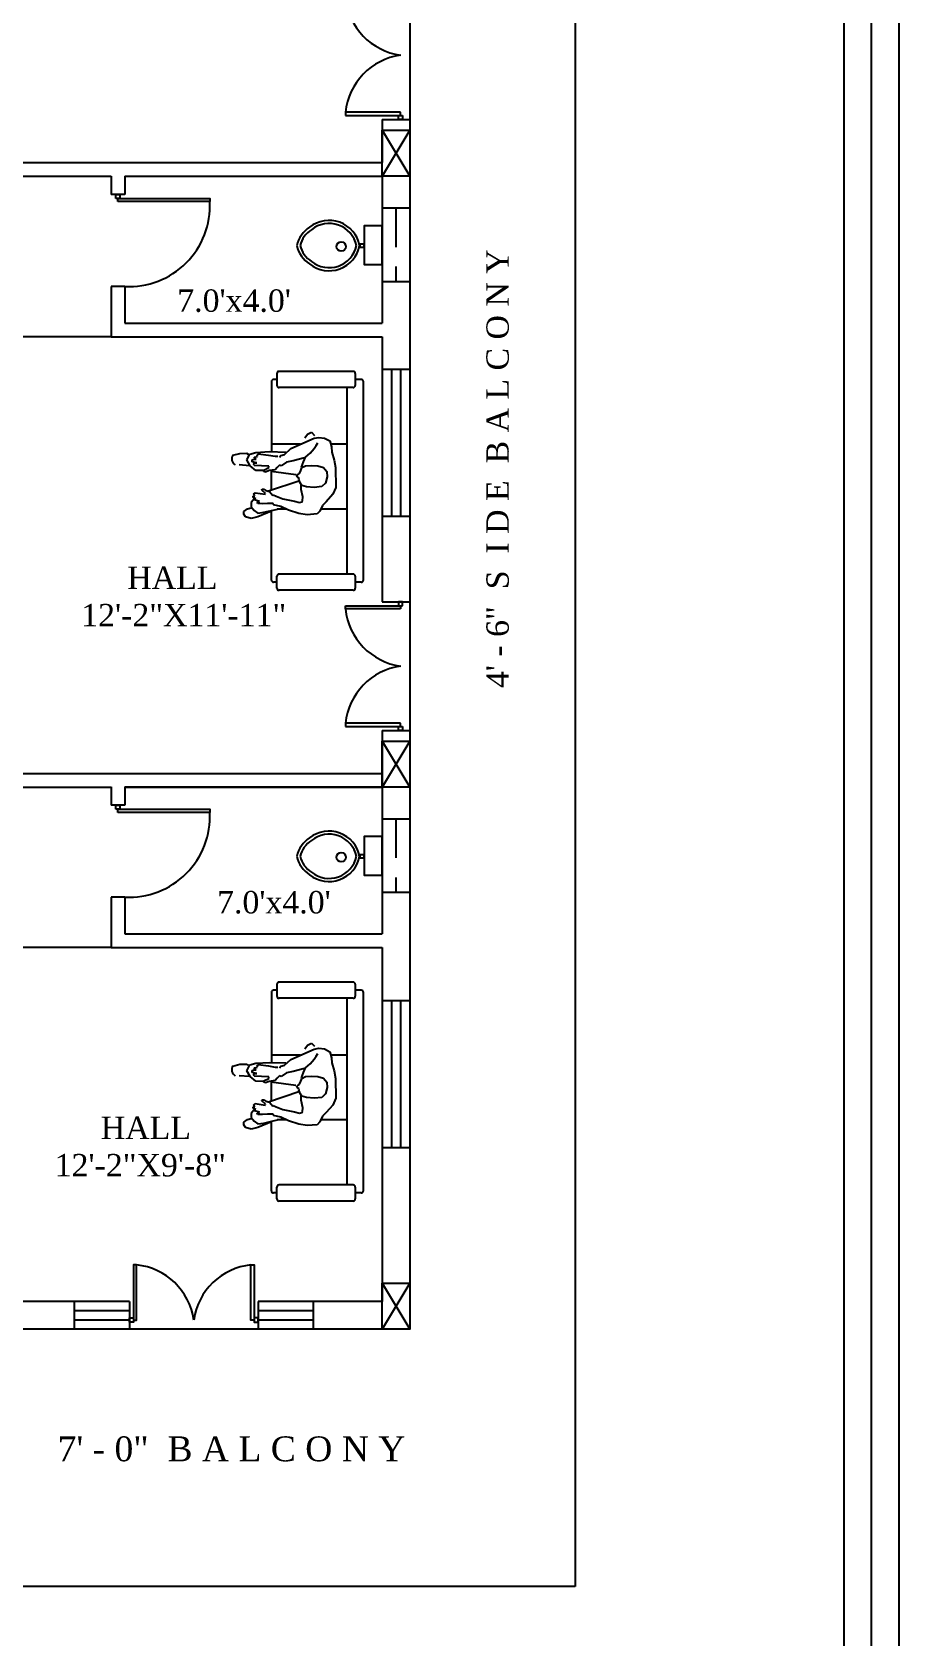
# Model space of a CAD drawing. Header units: inches. Extents: x 572007 to 584304, y -133032 to -127720.
# Drawn here: x 574423 to 574706, y -132204 to -131680 of the extents above; entities that cross this region are included whole.
import ezdxf

# ---------------------------------------------------------------- set-up
doc = ezdxf.new("R2010")
doc.units = ezdxf.units.IN
doc.header["$LTSCALE"] = 2
doc.header["$MEASUREMENT"] = 0
doc.linetypes.add('HIDDEN', pattern=[9.525, 6.35, -3.175])
doc.styles.add('MtXpl_Times_New_Roma', font='times.ttf')

msp = doc.modelspace()

# ---------------------------------------------------------------- linework, layer by layer
for p, q in [((574600.5, -131491.37), (574600.5, -132187.37)), ((574546.5, -131563.37), (574546.5, -132103.37)), ((574543.5, -131706.03), (574525.5, -131706.03)), ((574525.5, -131706.03), (574525.5, -131707.03)), ((574525.5, -131707.03), (574543.5, -131707.03)), ((574542.85, -131708.37), (574542.85, -131707.03)), ((574542.85, -131707.03), (574544.15, -131707.03)), ((574543.5, -131707.03), (574543.5, -131706.03)), ((574544.15, -131707.03), (574544.15, -131708.37)), ((574537.5, -131708.37), (574537.5, -131722.37)), ((574544.15, -131708.37), (574542.85, -131708.37)), ((574392, -131722.37), (574537.5, -131722.37)), ((574392, -131726.87), (574449, -131726.87)), ((574449, -131726.87), (574449, -131732.87)), ((574453.5, -131726.87), (574537.5, -131726.87)), ((574453.5, -131726.87), (574453.5, -131732.87)), ((574537.5, -131726.87), (574537.5, -131774.87)), ((574546.5, -131737.37), (574537.5, -131737.37)), ((574449, -131762.87), (574449, -131779.37)), ((574453.5, -131762.87), (574453.5, -131774.87)), ((574546.5, -131761.37), (574537.5, -131761.37)), ((574453.5, -131774.87), (574537.5, -131774.87)), ((574449, -131779.37), (574537.5, -131779.37)), ((574537.5, -131779.37), (574537.5, -131865.87)), ((574503.12, -131791.32), (574503.12, -131795.2)), ((574528.01, -131790.61), (574503.83, -131790.61)), ((574528.72, -131791.32), (574528.72, -131795.2)), ((574537.5, -131789.87), (574546.5, -131789.87)), ((574540.5, -131789.87), (574540.5, -131837.87)), ((574543.5, -131789.87), (574543.5, -131837.87)), ((574501.35, -131793.97), (574501.35, -131816.83)), ((574503.12, -131793.26), (574502.06, -131793.26)), ((574528.01, -131795.91), (574503.83, -131795.91)), ((574526.07, -131856.81), (574526.07, -131795.91)), ((574530.66, -131793.26), (574528.72, -131793.26)), ((574531.36, -131858.75), (574531.36, -131793.97)), ((574507.67, -131815.85), (574515.25, -131812.47)), ((574512.26, -131812.37), (574513.07, -131811.16)), ((574513.07, -131811.16), (574514.44, -131810.52)), ((574514.44, -131810.52), (574515.4, -131811.57)), ((574515.25, -131812.47), (574516.86, -131812.23)), ((574516.86, -131812.23), (574518.71, -131812.39)), ((574518.71, -131812.39), (574520.41, -131813.35)), ((574493.33, -131819.55), (574494.3, -131817.62)), ((574494.3, -131817.62), (574496.23, -131817.06)), ((574496.23, -131817.06), (574500.74, -131816.82)), ((574496.71, -131818.02), (574497.04, -131817.54)), ((574497.04, -131817.54), (574500.42, -131817.94)), ((574500.74, -131816.82), (574506.06, -131816.98)), ((574510.82, -131814.44), (574501.35, -131814.44)), ((574504.45, -131818.1), (574505.66, -131817.78)), ((574505.66, -131817.78), (574507.67, -131815.85)), ((574512.43, -131818.59), (574513.96, -131817.3)), ((574513.96, -131817.3), (574515.33, -131815.77)), ((574515.33, -131815.77), (574515.97, -131814.8)), ((574515.97, -131814.8), (574516.46, -131813.92)), ((574520.41, -131813.35), (574520.97, -131815.29)), ((574526.07, -131814.44), (574520.73, -131814.44)), ((574520.97, -131815.29), (574521.05, -131816.98)), ((574521.05, -131816.98), (574521.78, -131819.63)), ((574494.13, -131821.41), (574490.83, -131821.16)), ((574494.38, -131821.49), (574493.33, -131819.55)), ((574496.23, -131822.94), (574494.38, -131821.49)), ((574495.02, -131819.47), (574495.42, -131819.39)), ((574495.1, -131820.12), (574495.02, -131819.47)), ((574496.63, -131820.44), (574495.1, -131820.12)), ((574495.42, -131819.39), (574496.39, -131819.31)), ((574495.59, -131820.92), (574495.67, -131820.52)), ((574495.75, -131821.33), (574495.59, -131820.92)), ((574495.67, -131820.52), (574496.63, -131820.44)), ((574500.5, -131821.57), (574495.75, -131821.33)), ((574495.83, -131818.59), (574496.79, -131818.43)), ((574495.83, -131818.99), (574495.83, -131818.59)), ((574496.39, -131819.31), (574495.83, -131818.99)), ((574498.81, -131823.02), (574496.23, -131822.94)), ((574496.79, -131818.43), (574496.71, -131818.02)), ((574498.89, -131822.85), (574500.5, -131822.05)), ((574498.89, -131823.26), (574498.89, -131822.85)), ((574500.58, -131823.02), (574499.45, -131823.5)), ((574500.42, -131817.94), (574502.52, -131818.35)), ((574500.5, -131822.05), (574500.5, -131821.57)), ((574502.52, -131822.77), (574500.58, -131823.02)), ((574501.35, -131829.44), (574501.35, -131822.92)), ((574502.52, -131818.35), (574503.4, -131818.35)), ((574503.24, -131821.97), (574502.52, -131822.77)), ((574503.97, -131821.24), (574503.24, -131821.97)), ((574503.97, -131818.59), (574504.45, -131818.1)), ((574504.53, -131821.49), (574503.97, -131821.24)), ((574506.22, -131820.28), (574504.53, -131821.49)), ((574508.48, -131819.8), (574506.22, -131820.28)), ((574512.19, -131818.83), (574508.48, -131819.8)), ((574510.82, -131823.26), (574511.3, -131822.05)), ((574511.14, -131821.89), (574511.78, -131820.12)), ((574511.3, -131822.05), (574512.43, -131821.49)), ((574511.78, -131820.12), (574512.43, -131818.59)), ((574512.43, -131821.49), (574514.52, -131821.33)), ((574514.52, -131821.33), (574516.54, -131821.41)), ((574516.54, -131821.41), (574518.39, -131821.97)), ((574518.39, -131821.97), (574519.44, -131823.34)), ((574521.78, -131819.63), (574522.26, -131822.05)), ((574522.26, -131822.05), (574522.34, -131828.49)), ((574499.45, -131823.5), (574498.89, -131823.26)), ((574510.25, -131826.48), (574500.34, -131829.78)), ((574509.29, -131824.38), (574501.23, -131823.26)), ((574509.61, -131824.71), (574509.93, -131824.22)), ((574509.69, -131825.19), (574509.61, -131824.71)), ((574510.41, -131825.51), (574509.69, -131825.19)), ((574509.93, -131824.22), (574510.41, -131824.06)), ((574510.33, -131825.83), (574510.41, -131825.51)), ((574510.74, -131827.04), (574510.33, -131825.83)), ((574510.41, -131824.06), (574510.82, -131823.26)), ((574511.3, -131827.85), (574510.74, -131827.04)), ((574511.06, -131829.14), (574511.06, -131827.77)), ((574512.75, -131828.33), (574511.3, -131827.85)), ((574517.83, -131828.25), (574515.25, -131828.49)), ((574519.04, -131827.12), (574517.83, -131828.25)), ((574519.52, -131825.03), (574519.04, -131827.12)), ((574519.44, -131823.34), (574519.52, -131825.03)), ((574495.87, -131832.03), (574494.78, -131833.48)), ((574494.78, -131833.48), (574494.78, -131834.85)), ((574495.34, -131831.39), (574495.91, -131831.31)), ((574495.34, -131831.79), (574495.34, -131831.39)), ((574496.23, -131832.2), (574495.34, -131831.79)), ((574495.5, -131830.75), (574496.07, -131830.26)), ((574495.91, -131831.31), (574495.5, -131830.75)), ((574495.75, -131832.36), (574496.23, -131832.2)), ((574495.83, -131832.6), (574495.75, -131832.36)), ((574497.44, -131833.08), (574495.83, -131832.6)), ((574496.07, -131830.26), (574499.29, -131830.75)), ((574496.71, -131833.32), (574497.44, -131833.08)), ((574496.87, -131833.81), (574496.71, -131833.32)), ((574498.16, -131829.38), (574498.33, -131829.06)), ((574499.37, -131830.5), (574498.16, -131829.38)), ((574498.33, -131829.06), (574498.81, -131829.06)), ((574498.81, -131829.06), (574499.53, -131829.54)), ((574499.29, -131830.75), (574499.37, -131830.5)), ((574499.53, -131829.54), (574500.74, -131829.86)), ((574500.74, -131829.86), (574501.79, -131831.15)), ((574501.95, -131830.91), (574502.84, -131831.39)), ((574502.84, -131831.39), (574505.01, -131832.2)), ((574505.01, -131832.2), (574508.88, -131833)), ((574508.88, -131833), (574510.49, -131833.4)), ((574510.49, -131833.4), (574511.22, -131833.24)), ((574511.54, -131831.63), (574511.06, -131829.14)), ((574511.22, -131833.24), (574511.46, -131832.84)), ((574511.46, -131832.84), (574511.54, -131831.63)), ((574515.25, -131828.49), (574512.75, -131828.33)), ((574519.2, -131833.24), (574517.99, -131834.37)), ((574521.37, -131830.75), (574519.2, -131833.24)), ((574522.34, -131828.49), (574521.37, -131830.75)), ((574494.7, -131838.64), (574492.93, -131838.07)), ((574493.49, -131835.5), (574494.78, -131835.17)), ((574496.87, -131838.07), (574494.7, -131838.64)), ((574494.78, -131834.85), (574495.67, -131836.06)), ((574495.67, -131836.06), (574496.87, -131836.87)), ((574498.41, -131833.89), (574496.87, -131833.81)), ((574501.35, -131836.24), (574496.87, -131838.07)), ((574496.87, -131836.87), (574498.81, -131836.62)), ((574500.1, -131833.73), (574498.41, -131833.89)), ((574498.81, -131836.62), (574501.95, -131835.9)), ((574501.87, -131833.73), (574500.1, -131833.73)), ((574501.35, -131858.75), (574501.35, -131836.03)), ((574502.03, -131834.21), (574501.87, -131833.73)), ((574501.95, -131835.9), (574504.85, -131835.26)), ((574504.37, -131834.77), (574502.03, -131834.21)), ((574506.03, -131835.63), (574503.18, -131835.63)), ((574506.87, -131835.9), (574504.37, -131834.77)), ((574510.33, -131837.03), (574506.87, -131835.9)), ((574512.99, -131837.43), (574510.33, -131837.03)), ((574516.22, -131837.19), (574512.99, -131837.43)), ((574517.18, -131836.22), (574516.22, -131837.19)), ((574517.99, -131834.37), (574517.18, -131836.22)), ((574526.07, -131835.63), (574517.44, -131835.63)), ((574537.5, -131837.87), (574546.5, -131837.87)), ((574503.12, -131859.46), (574502.06, -131859.46)), ((574503.12, -131861.4), (574503.12, -131857.52)), ((574528.01, -131856.81), (574503.83, -131856.81)), ((574528.72, -131857.52), (574528.72, -131861.4)), ((574530.66, -131859.46), (574528.72, -131859.46)), ((574528.01, -131862.11), (574503.83, -131862.11)), ((574525.5, -131868.2), (574525.5, -131867.2)), ((574525.5, -131867.2), (574543.5, -131867.2)), ((574543.5, -131868.2), (574525.5, -131868.2)), ((574542.85, -131865.87), (574542.85, -131867.2)), ((574544.15, -131865.87), (574542.85, -131865.87)), ((574542.85, -131867.2), (574544.15, -131867.2)), ((574543.5, -131867.2), (574543.5, -131868.2)), ((574544.15, -131867.2), (574544.15, -131865.87)), ((574543.5, -131905.53), (574525.5, -131905.53)), ((574525.5, -131905.53), (574525.5, -131906.53)), ((574525.5, -131906.53), (574543.5, -131906.53)), ((574542.85, -131907.87), (574542.85, -131906.53)), ((574542.85, -131906.53), (574544.15, -131906.53)), ((574543.5, -131906.53), (574543.5, -131905.53)), ((574544.15, -131906.53), (574544.15, -131907.87)), ((574537.5, -131907.87), (574537.5, -131921.87)), ((574537.5, -131907.87), (574537.5, -131974.29)), ((574544.15, -131907.87), (574542.85, -131907.87)), ((574392, -131921.87), (574537.5, -131921.87)), ((574392, -131926.37), (574449, -131926.37)), ((574449, -131926.29), (574449, -131932.29)), ((574453.5, -131926.29), (574537.5, -131926.29)), ((574453.5, -131926.29), (574453.5, -131932.29)), ((574453.5, -131926.37), (574537.5, -131926.37)), ((574453.5, -131926.37), (574537.5, -131926.37)), ((574537.5, -131926.29), (574537.5, -131974.29)), ((574453.5, -131932.29), (574449, -131932.29)), ((574546.5, -131936.79), (574537.5, -131936.79)), ((574537.5, -131954.87), (574537.5, -131974.29)), ((574449, -131962.29), (574449, -131978.79)), ((574453.5, -131962.29), (574453.5, -131974.29)), ((574546.5, -131960.79), (574537.5, -131960.79)), ((574453.5, -131974.29), (574537.5, -131974.29)), ((574449, -131978.79), (574537.5, -131978.79)), ((574537.5, -131978.79), (574537.5, -132094.37)), ((574537.5, -131978.79), (574537.5, -132023.87)), ((574528.01, -131990.03), (574503.83, -131990.03)), ((574501.35, -131993.39), (574501.35, -132016.26)), ((574503.12, -131992.68), (574502.06, -131992.68)), ((574503.12, -131990.74), (574503.12, -131994.62)), ((574528.01, -131995.33), (574503.83, -131995.33)), ((574526.07, -132056.23), (574526.07, -131995.33)), ((574528.72, -131990.74), (574528.72, -131994.62)), ((574530.66, -131992.68), (574528.72, -131992.68)), ((574531.36, -132058.17), (574531.36, -131993.39)), ((574537.5, -131996.01), (574546.5, -131996.01)), ((574540.5, -131996.01), (574540.5, -132044.01)), ((574543.5, -131996.01), (574543.5, -132044.01)), ((574512.26, -132011.79), (574513.07, -132010.59)), ((574513.07, -132010.59), (574514.44, -132009.94)), ((574514.44, -132009.94), (574515.4, -132010.99)), ((574515.25, -132011.89), (574516.86, -132011.65)), ((574516.86, -132011.65), (574518.71, -132011.81)), ((574494.3, -132017.04), (574496.23, -132016.48)), ((574496.23, -132016.48), (574500.74, -132016.24)), ((574500.74, -132016.24), (574506.06, -132016.4)), ((574510.82, -132013.86), (574501.35, -132013.86)), ((574505.66, -132017.2), (574507.67, -132015.27)), ((574507.67, -132015.27), (574515.25, -132011.89)), ((574512.43, -132018.01), (574513.96, -132016.72)), ((574513.96, -132016.72), (574515.33, -132015.19)), ((574515.33, -132015.19), (574515.97, -132014.22)), ((574515.97, -132014.22), (574516.46, -132013.34)), ((574518.71, -132011.81), (574520.41, -132012.77)), ((574520.41, -132012.77), (574520.97, -132014.71)), ((574526.07, -132013.86), (574520.73, -132013.86)), ((574520.97, -132014.71), (574521.05, -132016.4)), ((574521.05, -132016.4), (574521.78, -132019.06)), ((574496.23, -132022.36), (574494.38, -132020.91)), ((574495.02, -132018.89), (574495.42, -132018.81)), ((574496.63, -132019.86), (574495.1, -132019.54)), ((574495.42, -132018.81), (574496.39, -132018.73)), ((574495.59, -132020.34), (574495.67, -132019.94)), ((574495.75, -132020.75), (574495.59, -132020.34)), ((574495.67, -132019.94), (574496.63, -132019.86)), ((574500.5, -132020.99), (574495.75, -132020.75)), ((574495.83, -132018.01), (574496.79, -132017.85)), ((574495.83, -132018.41), (574495.83, -132018.01)), ((574496.39, -132018.73), (574495.83, -132018.41)), ((574496.71, -132017.44), (574497.04, -132016.96)), ((574496.79, -132017.85), (574496.71, -132017.44)), ((574497.04, -132016.96), (574500.42, -132017.36)), ((574498.89, -132022.28), (574500.5, -132021.47)), ((574500.42, -132017.36), (574502.52, -132017.77)), ((574500.5, -132021.47), (574500.5, -132020.99)), ((574502.52, -132017.77), (574503.4, -132017.77)), ((574503.24, -132021.39), (574502.52, -132022.2)), ((574503.97, -132020.67), (574503.24, -132021.39)), ((574503.97, -132018.01), (574504.45, -132017.53)), ((574504.53, -132020.91), (574503.97, -132020.67)), ((574504.45, -132017.53), (574505.66, -132017.2)), ((574506.22, -132019.7), (574504.53, -132020.91)), ((574508.48, -132019.22), (574506.22, -132019.7)), ((574512.19, -132018.25), (574508.48, -132019.22)), ((574510.82, -132022.68), (574511.3, -132021.47)), ((574511.14, -132021.31), (574511.78, -132019.54)), ((574511.3, -132021.47), (574512.43, -132020.91)), ((574511.78, -132019.54), (574512.43, -132018.01)), ((574512.43, -132020.91), (574514.52, -132020.75)), ((574514.52, -132020.75), (574516.54, -132020.83)), ((574516.54, -132020.83), (574518.39, -132021.39)), ((574518.39, -132021.39), (574519.44, -132022.76)), ((574521.78, -132019.06), (574522.26, -132021.47)), ((574522.26, -132021.47), (574522.34, -132027.91)), ((574498.81, -132022.44), (574496.23, -132022.36)), ((574498.89, -132022.68), (574498.89, -132022.28)), ((574499.45, -132022.92), (574498.89, -132022.68)), ((574500.58, -132022.44), (574499.45, -132022.92)), ((574510.25, -132025.9), (574500.34, -132029.2)), ((574502.52, -132022.2), (574500.58, -132022.44)), ((574509.29, -132023.81), (574501.23, -132022.68)), ((574501.35, -132028.86), (574501.35, -132022.34)), ((574509.61, -132024.13), (574509.93, -132023.64)), ((574509.69, -132024.61), (574509.61, -132024.13)), ((574510.41, -132024.93), (574509.69, -132024.61)), ((574509.93, -132023.64), (574510.41, -132023.48)), ((574510.33, -132025.26), (574510.41, -132024.93)), ((574510.74, -132026.46), (574510.33, -132025.26)), ((574510.41, -132023.48), (574510.82, -132022.68)), ((574511.3, -132027.27), (574510.74, -132026.46)), ((574511.06, -132028.56), (574511.06, -132027.19)), ((574512.75, -132027.75), (574511.3, -132027.27)), ((574519.04, -132026.54), (574517.83, -132027.67)), ((574519.52, -132024.45), (574519.04, -132026.54)), ((574519.44, -132022.76), (574519.52, -132024.45)), ((574495.87, -132031.45), (574494.78, -132032.9)), ((574495.34, -132030.81), (574495.91, -132030.73)), ((574495.34, -132031.21), (574495.34, -132030.81)), ((574496.23, -132031.62), (574495.34, -132031.21)), ((574495.5, -132030.17), (574496.07, -132029.68)), ((574495.91, -132030.73), (574495.5, -132030.17)), ((574495.75, -132031.78), (574496.23, -132031.62)), ((574495.83, -132032.02), (574495.75, -132031.78)), ((574497.44, -132032.5), (574495.83, -132032.02)), ((574496.07, -132029.68), (574499.29, -132030.17)), ((574496.71, -132032.74), (574497.44, -132032.5)), ((574498.16, -132028.8), (574498.33, -132028.48)), ((574499.37, -132029.93), (574498.16, -132028.8)), ((574498.33, -132028.48), (574498.81, -132028.48)), ((574498.81, -132028.48), (574499.53, -132028.96)), ((574499.29, -132030.17), (574499.37, -132029.93)), ((574499.53, -132028.96), (574500.74, -132029.28)), ((574500.74, -132029.28), (574501.79, -132030.57)), ((574501.95, -132030.33), (574502.84, -132030.81)), ((574502.84, -132030.81), (574505.01, -132031.62)), ((574505.01, -132031.62), (574508.88, -132032.42)), ((574508.88, -132032.42), (574510.49, -132032.82)), ((574511.54, -132031.05), (574511.06, -132028.56)), ((574511.22, -132032.66), (574511.46, -132032.26)), ((574511.46, -132032.26), (574511.54, -132031.05)), ((574515.25, -132027.91), (574512.75, -132027.75)), ((574517.83, -132027.67), (574515.25, -132027.91)), ((574521.37, -132030.17), (574519.2, -132032.66)), ((574522.34, -132027.91), (574521.37, -132030.17)), ((574496.87, -132037.49), (574494.7, -132038.06)), ((574494.78, -132034.27), (574495.67, -132035.48)), ((574495.67, -132035.48), (574496.87, -132036.29)), ((574496.87, -132033.23), (574496.71, -132032.74)), ((574498.41, -132033.31), (574496.87, -132033.23)), ((574501.35, -132035.66), (574496.87, -132037.49)), ((574496.87, -132036.29), (574498.81, -132036.05)), ((574500.1, -132033.15), (574498.41, -132033.31)), ((574498.81, -132036.05), (574501.95, -132035.32)), ((574501.87, -132033.15), (574500.1, -132033.15)), ((574501.35, -132058.17), (574501.35, -132035.45)), ((574502.03, -132033.63), (574501.87, -132033.15)), ((574501.95, -132035.32), (574504.85, -132034.68)), ((574504.37, -132034.19), (574502.03, -132033.63)), ((574506.03, -132035.05), (574503.18, -132035.05)), ((574506.87, -132035.32), (574504.37, -132034.19)), ((574510.33, -132036.45), (574506.87, -132035.32)), ((574512.99, -132036.85), (574510.33, -132036.45)), ((574510.49, -132032.82), (574511.22, -132032.66)), ((574516.22, -132036.61), (574512.99, -132036.85)), ((574517.18, -132035.64), (574516.22, -132036.61)), ((574517.99, -132033.79), (574517.18, -132035.64)), ((574526.07, -132035.05), (574517.44, -132035.05)), ((574519.2, -132032.66), (574517.99, -132033.79)), ((574537.5, -132044.01), (574546.5, -132044.01)), ((574503.12, -132060.82), (574503.12, -132056.94)), ((574528.01, -132056.23), (574503.83, -132056.23)), ((574528.72, -132056.94), (574528.72, -132060.82)), ((574503.12, -132058.88), (574502.06, -132058.88)), ((574528.01, -132061.53), (574503.83, -132061.53)), ((574530.66, -132058.88), (574528.72, -132058.88)), ((574455, -132094.37), (574392, -132094.37)), ((574537.5, -132094.37), (574497, -132094.37)), ((574455, -132097.37), (574437, -132097.37)), ((574455, -132100.37), (574437, -132100.37)), ((574515, -132097.37), (574497, -132097.37)), ((574515, -132100.37), (574497, -132100.37)), ((574546.5, -132103.37), (574228.5, -132103.37)), ((574600.5, -132187.37), (574204.5, -132187.37))]:
    msp.add_line(p, q)
at = {"color": 0}
for p, q in [((574537.5, -131708.37), (574546.5, -131708.37)), ((574453.5, -131732.87), (574449, -131732.87)), ((574453.5, -131762.87), (574449, -131762.87)), ((574537.5, -131865.87), (574546.5, -131865.87)), ((574537.5, -131907.87), (574546.5, -131907.87)), ((574453.5, -131962.29), (574449, -131962.29)), ((574437, -132094.37), (574437, -132103.37)), ((574455, -132094.37), (574455, -132103.37)), ((574497, -132094.37), (574497, -132103.37)), ((574515, -132094.37), (574515, -132103.37))]:
    msp.add_line(p, q, dxfattribs=at)
at = {"color": 240}
for p, q in [((574546.5, -131711.87), (574537.5, -131726.87)), ((574537.5, -131711.87), (574546.5, -131726.87)), ((574546.5, -131911.37), (574537.5, -131926.37)), ((574537.5, -131911.37), (574546.5, -131926.37)), ((574546.5, -132088.37), (574537.5, -132103.37)), ((574537.5, -132088.37), (574546.5, -132103.37))]:
    msp.add_line(p, q, dxfattribs=at)
at = {"linetype": 'HIDDEN'}
for p, q in [((574542, -131737.37), (574542, -131761.37)), ((574542, -131936.79), (574542, -131960.79))]:
    msp.add_line(p, q, dxfattribs=at)
at = {"linetype": 'ByBlock'}
for p, q in [((574449, -131779.37), (574392, -131779.37)), ((574449, -131978.79), (574392, -131978.79))]:
    msp.add_line(p, q, dxfattribs=at)
at = {"color": 18, "true_color": 0x000000}
for p, q in [((574488.73, -131818.02), (574490.99, -131817.46)), ((574490.99, -131817.46), (574493.17, -131817.38)), ((574493.17, -131817.38), (574493.73, -131817.62)), ((574492.36, -131836.38), (574493.49, -131835.5)), ((574492.36, -131837.27), (574492.36, -131836.38)), ((574492.93, -131838.07), (574492.36, -131837.27)), ((574488.73, -132017.44), (574490.99, -132016.88)), ((574490.99, -132016.88), (574493.17, -132016.8)), ((574493.17, -132016.8), (574493.73, -132017.04)), ((574494.13, -132020.83), (574490.83, -132020.59)), ((574493.33, -132018.97), (574494.3, -132017.04)), ((574494.38, -132020.91), (574493.33, -132018.97)), ((574495.1, -132019.54), (574495.02, -132018.89)), ((574492.36, -132035.8), (574493.49, -132034.92)), ((574492.36, -132036.69), (574492.36, -132035.8)), ((574492.93, -132037.49), (574492.36, -132036.69)), ((574494.7, -132038.06), (574492.93, -132037.49)), ((574493.49, -132034.92), (574494.78, -132034.6)), ((574494.78, -132032.9), (574494.78, -132034.27))]:
    msp.add_line(p, q, dxfattribs=at)
for points in [[(574706.17, -132442.87), (572941.9, -132442.87), (572941.9, -131207.88), (574706.17, -131207.88)], [(574697.17, -132433.87), (572950.9, -132433.87), (572950.9, -131216.88), (574697.17, -131216.88)], [(574688.17, -132424.87), (572959.9, -132424.87), (572959.9, -131225.88), (574688.17, -131225.88)], [(574450.6, -131734.2), (574450.6, -131732.87), (574451.9, -131732.87), (574451.9, -131734.2)], [(574451.25, -131735.2), (574451.25, -131734.2), (574481.25, -131734.2), (574481.25, -131735.2)], [(574537.5, -131755.68), (574537.5, -131743.06), (574531.59, -131743.06), (574531.59, -131755.68)], [(574531.59, -131750.01), (574531.59, -131749.07), (574530.17, -131749.07), (574530.17, -131750.01)], [(574450.6, -131933.62), (574450.6, -131932.29), (574451.9, -131932.29), (574451.9, -131933.62)], [(574451.25, -131934.62), (574451.25, -131933.62), (574481.25, -131933.62), (574481.25, -131934.62)], [(574537.5, -131955.1), (574537.5, -131942.48), (574531.59, -131942.48), (574531.59, -131955.1)], [(574531.59, -131949.43), (574531.59, -131948.49), (574530.17, -131948.49), (574530.17, -131949.43)], [(574456.34, -132100.37), (574457.34, -132100.37), (574457.34, -132082.37), (574456.34, -132082.37)], [(574495.66, -132100.37), (574494.66, -132100.37), (574494.66, -132082.37), (574495.66, -132082.37)], [(574455, -132099.71), (574456.34, -132099.71), (574456.34, -132101.02), (574455, -132101.02)], [(574497, -132099.71), (574495.66, -132099.71), (574495.66, -132101.02), (574497, -132101.02)]]:
    msp.add_lwpolyline(points, close=True)
at = {"color": 240}
for points in [[(574537.5, -131711.87), (574546.5, -131711.87), (574546.5, -131726.87), (574537.5, -131726.87)], [(574537.5, -131911.37), (574546.5, -131911.37), (574546.5, -131926.37), (574537.5, -131926.37)], [(574537.5, -132088.37), (574546.5, -132088.37), (574546.5, -132103.37), (574537.5, -132103.37)]]:
    msp.add_lwpolyline(points, close=True, dxfattribs=at)
for centre in [(574524.11, -131749.85), (574524.11, -131949.27)]:
    msp.add_circle(centre, 1.53)
for centre, radius, start, end in [((574546.46, -131666.5), 21.08, 186.0057, 261.9195), ((574546.46, -131708.23), 21.08, 98.0805, 173.9943), ((574454.85, -131736.47), 26.43, 267.0809, 2.7411), ((574519, -131751.63), 9.61, 122.6637, 167.4295), ((574518.97, -131751.51), 8.48, 122.4997, 166.5463), ((574520.16, -131751.47), 10.15, 10.926, 128.6771), ((574520.18, -131751.46), 9.14, 12.1155, 129.0618), ((574519, -131747.45), 9.61, 192.5705, 237.3363), ((574518.97, -131747.57), 8.48, 193.4537, 237.5003), ((574520.16, -131747.62), 10.15, 231.3229, 349.074), ((574520.18, -131747.62), 9.14, 230.9382, 347.8845), ((574503.83, -131791.32), 0.706, 90, 180), ((574528.01, -131791.32), 0.706, 0, 90), ((574502.06, -131793.97), 0.706, 90, 180), ((574503.83, -131795.2), 0.706, 180, 270), ((574528.01, -131795.2), 0.706, 270, 0), ((574530.66, -131793.97), 0.706, 0, 90), ((574501.98, -131858.83), 0.633, 172.931, 277.069), ((574503.83, -131857.52), 0.706, 90, 180), ((574528.01, -131857.52), 0.706, 0, 90), ((574530.66, -131858.75), 0.706, 270, 0), ((574503.83, -131861.4), 0.706, 180, 270), ((574528.01, -131861.4), 0.706, 270, 0), ((574546.46, -131866), 21.08, 186.0057, 261.9195), ((574546.46, -131907.73), 21.08, 98.0805, 173.9943), ((574454.85, -131935.89), 26.43, 267.0809, 2.7411), ((574519, -131951.05), 9.61, 122.6637, 167.4295), ((574520.16, -131950.89), 10.15, 10.926, 128.6771), ((574520.18, -131950.88), 9.14, 12.1155, 129.0618), ((574518.97, -131950.94), 8.48, 122.4997, 166.5463), ((574519, -131946.87), 9.61, 192.5705, 237.3363), ((574518.97, -131946.99), 8.48, 193.4537, 237.5003), ((574520.16, -131947.04), 10.15, 231.3229, 349.074), ((574520.18, -131947.04), 9.14, 230.9382, 347.8845), ((574503.83, -131990.74), 0.706, 90, 180), ((574528.01, -131990.74), 0.706, 0, 90), ((574502.06, -131993.39), 0.706, 90, 180), ((574503.83, -131994.62), 0.706, 180, 270), ((574528.01, -131994.62), 0.706, 270, 0), ((574530.66, -131993.39), 0.706, 0, 90), ((574501.98, -132058.25), 0.633, 172.931, 277.069), ((574503.83, -132056.94), 0.706, 90, 180), ((574528.01, -132056.94), 0.706, 0, 90), ((574530.66, -132058.17), 0.706, 270, 0), ((574503.83, -132060.82), 0.706, 180, 270), ((574528.01, -132060.82), 0.706, 270, 0), ((574455.13, -132103.33), 21.08, 8.0805, 83.9943), ((574496.87, -132103.33), 21.08, 96.0057, 171.9195)]:
    msp.add_arc(centre, radius, start, end)
at = {"color": 0}
for centre in [(574490.53, -131819.25), (574490.53, -132018.67)]:
    msp.add_arc(centre, 2.16, 145.2993, 242.7502, dxfattribs=at)

# ---------------------------------------------------------------- texts
at = {"color": 174, "true_color": 0x0000a3, "style": 'MtXpl_Times_New_Roma'}
msp.add_text('4\' - 6"  S  I D E  B A L C O N Y', height=7.3089, rotation=90, dxfattribs=at).set_placement((574578.81, -131894.03))
for s, height, p in [("7.0'x4.0'", 7.309, (574470.6, -131771.17)), ('     HALL', 7.309, (574440.5, -131861.67)), ('12\'-2"X11\'-11"', 7.3089, (574439.24, -131873.86)), ("7.0'x4.0'", 7.309, (574483.6, -131967.6)), ('     HALL', 7.309, (574431.85, -132041.28)), ('12\'-2"X9\'-8"', 7.3089, (574430.58, -132053.46)), ('7\' - 0"  B A L C O N Y', 8.121, (574431.56, -132146.49))]:
    msp.add_text(s, height=height, dxfattribs=at).set_placement(p)

doc.saveas('drawing.dxf')
